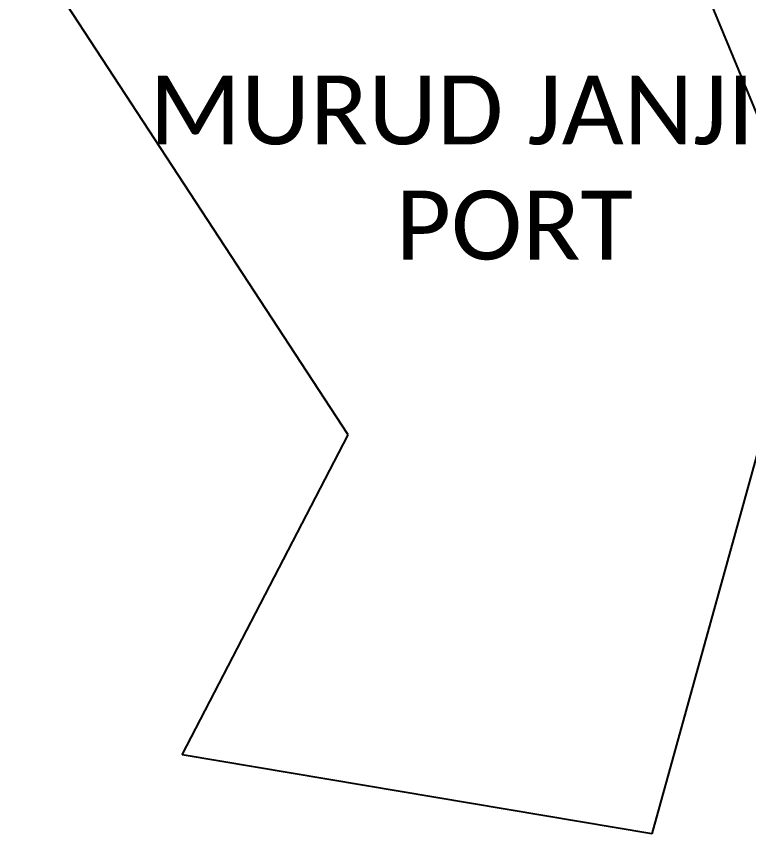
# Model space of a CAD drawing. Header units: metres. Extents: x 284941 to 286951, y 2024447 to 2026344.
# Drawn here: x 285437.5 to 285543.8, y 2024542.9 to 2024661.6 of the extents above; entities that cross this region are included whole.
import ezdxf

# ---------------------------------------------------------------- set-up
doc = ezdxf.new("R2010")
doc.units = ezdxf.units.M
doc.layers.add('PORT TEXT', color=7, linetype='Continuous')
doc.layers.add('village', color=3, linetype='Continuous')
doc.styles.get("Standard").update_dxf_attribs({"font": 'calibri.ttf'})

msp = doc.modelspace()

# ---------------------------------------------------------------- linework, layer by layer
at = {"layer": 'village', "color": 3}
for p, q in [((285523.11, 2024700.22), (285553.17, 2024627.52)), ((285485.68, 2024600.82), (285437.52, 2024674.48)), ((285553.17, 2024627.52), (285529.75, 2024542.92)), ((285461.6, 2024554.38), (285485.68, 2024600.82)), ((285529.75, 2024542.92), (285461.6, 2024554.38))]:
    msp.add_line(p, q, dxfattribs=at)

# ---------------------------------------------------------------- texts
at = {"layer": 'PORT TEXT'}
for s, p in [('MURUD JANJIRA', (285456.8, 2024643)), ('PORT', (285492.56, 2024626.28))]:
    msp.add_text(s, height=10, dxfattribs=at).set_placement(p)

doc.saveas('drawing.dxf')
